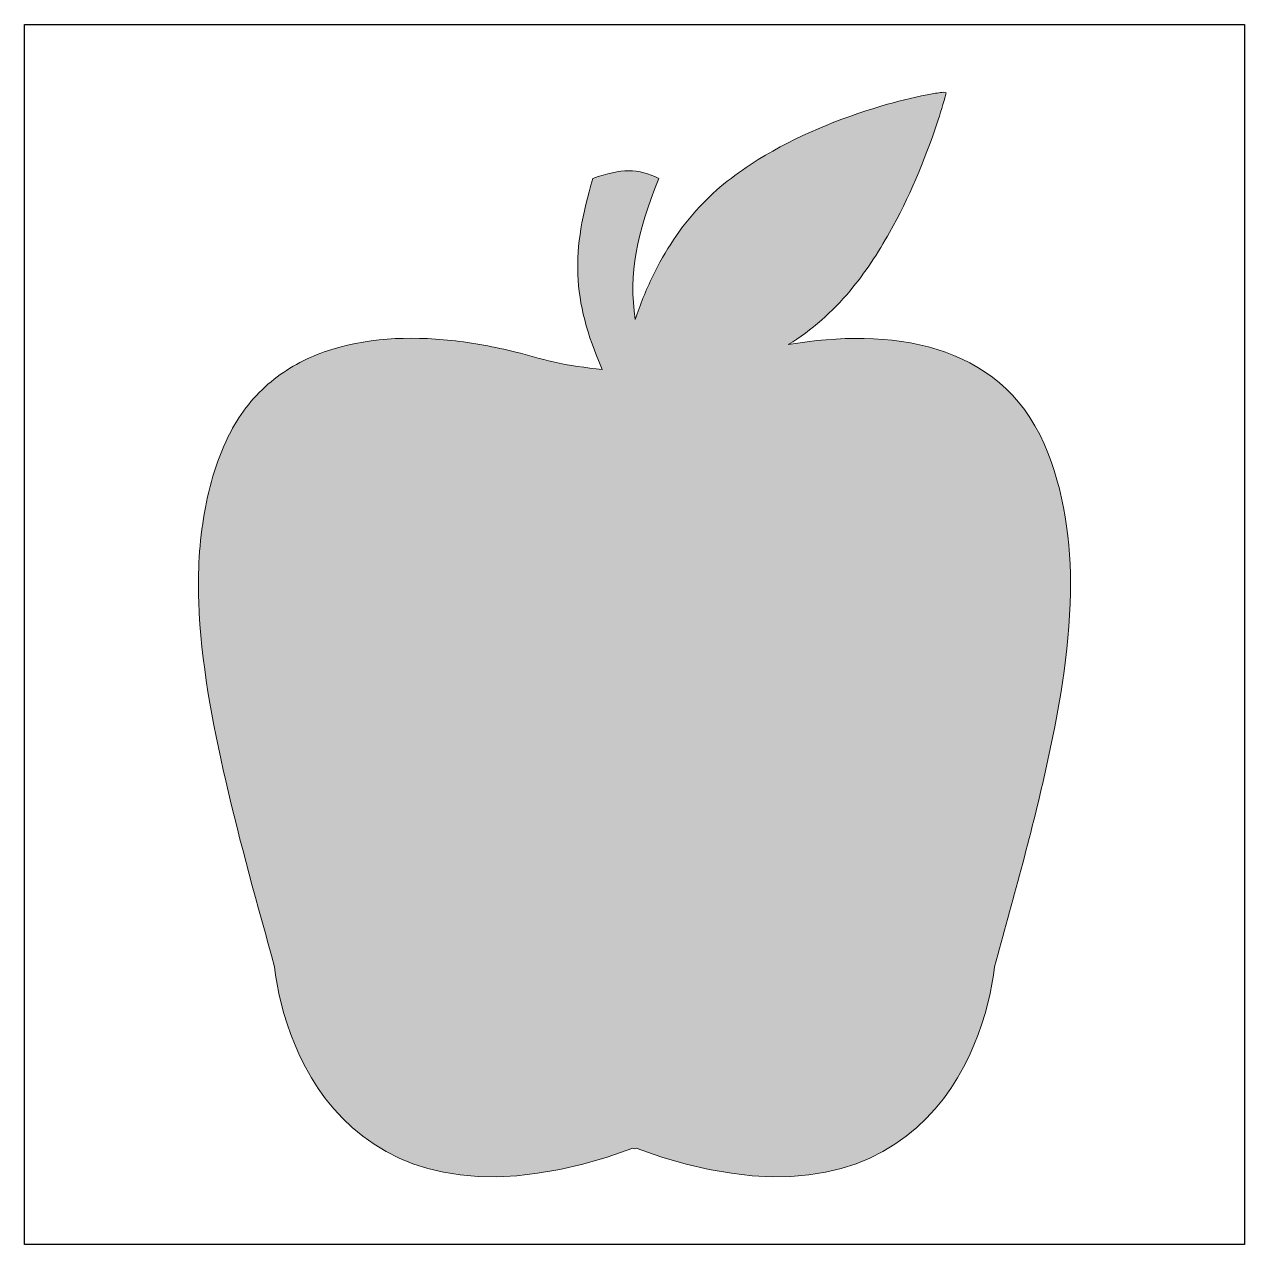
# Model space of a CAD drawing. Header units: inches. Extents: x 0 to 114, y -1 to 114.
import ezdxf

# ---------------------------------------------------------------- set-up
doc = ezdxf.new("R2010")
doc.units = ezdxf.units.IN
doc.header["$MEASUREMENT"] = 0
doc.layers.add('Image Background', color=7, linetype='Continuous')
doc.layers.add('Layer 1', color=7, linetype='Continuous')
picture_1 = doc.add_image_def('image1.png', size_in_pixel=(1350, 1350))

msp = doc.modelspace()

# ---------------------------------------------------------------- hatches: boundary and pattern name
at = {"layer": 'Layer 1', "true_color": 0xbe1e2d}
h = msp.add_hatch(color=242, dxfattribs=at)
h.dxf.hatch_style = 2
edge = h.paths.add_edge_path()
edge.add_spline(control_points=[(71.56, 84.31), (73.76, 85.67), (75.69, 87.37), (77.35, 89.36), (78.76, 91.06), (79.98, 92.91), (81.05, 94.83), (82.87, 98.06), (84.31, 101.5), (85.48, 105.01), (85.79, 105.96), (86.1, 106.93), (86.35, 107.9), (86.26, 108), (85.93, 107.93), (85.83, 107.92), (85.4, 107.87), (84.98, 107.8), (84.56, 107.72), (83.14, 107.45), (81.73, 107.09), (80.33, 106.67), (76.3, 105.48), (72.33, 103.86), (68.74, 101.64), (66.74, 100.4), (64.85, 98.96), (63.24, 97.22), (61.45, 95.3), (60.01, 93.08), (58.86, 90.72), (58.22, 89.41), (57.68, 88.05), (57.22, 86.67), (56.58, 90.94), (57.33, 94.72), (59.44, 99.88), (57.43, 100.83), (55.99, 100.83), (53.25, 99.88), (51.23, 93.09), (51.23, 88.6), (54.13, 81.99), (52.58, 82.14), (51.04, 82.35), (49.52, 82.69), (48.34, 82.95), (47.19, 83.32), (46.02, 83.61), (44.04, 84.11), (42.03, 84.48), (39.99, 84.7), (36.03, 85.12), (31.89, 84.97), (28.09, 83.63), (26.29, 82.99), (24.58, 82.07), (23.1, 80.84), (21.54, 79.55), (20.26, 77.94), (19.32, 76.15), (18.09, 73.8), (17.32, 71.18), (16.86, 68.57), (16.37, 65.82), (16.23, 63.01), (16.33, 60.22), (16.52, 54.57), (17.59, 48.96), (18.85, 43.46), (20.19, 37.59), (21.85, 31.81), (23.43, 26.01), (24.27, 18.1), (30.82, -0.55), (57, 9.02), (57.05, 9), (57.1, 8.98), (57.15, 8.97), (57.2, 8.98), (57.25, 9), (57.3, 9.02), (83.48, -0.55), (90.03, 18.1), (90.87, 26.01), (92.53, 32.12), (94.29, 38.2), (95.66, 44.39), (96.87, 49.86), (97.9, 55.44), (97.99, 61.07), (98.07, 65.82), (97.44, 70.63), (95.52, 75.01), (91.35, 84.58), (80.94, 85.95), (71.56, 84.31)], knot_values=[0, 0, 0, 0, 1, 1, 1, 2, 2, 2, 3, 3, 3, 4, 4, 4, 5, 5, 5, 6, 6, 6, 7, 7, 7, 8, 8, 8, 9, 9, 9, 10, 10, 10, 11, 11, 11, 12, 12, 12, 13, 13, 13, 14, 14, 14, 15, 15, 15, 16, 16, 16, 17, 17, 17, 18, 18, 18, 19, 19, 19, 20, 20, 20, 21, 21, 21, 22, 22, 22, 23, 23, 23, 24, 24, 24, 25, 25, 25, 26, 26, 26, 27, 27, 27, 28, 28, 28, 29, 29, 29, 30, 30, 30, 31, 31, 31, 32, 32, 32, 32], degree=3, periodic=1)

# ---------------------------------------------------------------- linework, layer by layer
at = {"layer": 'Layer 1', "lineweight": 0}
msp.add_open_spline([(71.56, 84.31), (73.76, 85.67), (75.69, 87.37), (77.35, 89.36), (78.76, 91.06), (79.98, 92.91), (81.05, 94.83), (82.87, 98.06), (84.31, 101.5), (85.48, 105.01), (85.79, 105.96), (86.1, 106.93), (86.35, 107.9), (86.26, 108), (85.93, 107.93), (85.83, 107.92), (85.4, 107.87), (84.98, 107.8), (84.56, 107.72), (83.14, 107.45), (81.73, 107.09), (80.33, 106.67), (76.3, 105.48), (72.33, 103.86), (68.74, 101.64), (66.74, 100.4), (64.85, 98.96), (63.24, 97.22), (61.45, 95.3), (60.01, 93.08), (58.86, 90.72), (58.22, 89.41), (57.68, 88.05), (57.22, 86.67), (56.58, 90.94), (57.33, 94.72), (59.44, 99.88), (57.43, 100.83), (55.99, 100.83), (53.25, 99.88), (51.23, 93.09), (51.23, 88.6), (54.13, 81.99), (52.58, 82.14), (51.04, 82.35), (49.52, 82.69), (48.34, 82.95), (47.19, 83.32), (46.02, 83.61), (44.04, 84.11), (42.03, 84.48), (39.99, 84.7), (36.03, 85.12), (31.89, 84.97), (28.09, 83.63), (26.29, 82.99), (24.58, 82.07), (23.1, 80.84), (21.54, 79.55), (20.26, 77.94), (19.32, 76.15), (18.09, 73.8), (17.32, 71.18), (16.86, 68.57), (16.37, 65.82), (16.23, 63.01), (16.33, 60.22), (16.52, 54.57), (17.59, 48.96), (18.85, 43.46), (20.19, 37.59), (21.85, 31.81), (23.43, 26.01), (24.27, 18.1), (30.82, -0.55), (57, 9.02), (57.05, 9), (57.1, 8.98), (57.15, 8.97), (57.2, 8.98), (57.25, 9), (57.3, 9.02), (83.48, -0.55), (90.03, 18.1), (90.87, 26.01), (92.53, 32.12), (94.29, 38.2), (95.66, 44.39), (96.87, 49.86), (97.9, 55.44), (97.99, 61.07), (98.07, 65.82), (97.44, 70.63), (95.52, 75.01), (91.35, 84.58), (80.94, 85.95), (71.56, 84.31)], degree=3, knots=[0, 0, 0, 0, 1, 1, 1, 2, 2, 2, 3, 3, 3, 4, 4, 4, 5, 5, 5, 6, 6, 6, 7, 7, 7, 8, 8, 8, 9, 9, 9, 10, 10, 10, 11, 11, 11, 12, 12, 12, 13, 13, 13, 14, 14, 14, 15, 15, 15, 16, 16, 16, 17, 17, 17, 18, 18, 18, 19, 19, 19, 20, 20, 20, 21, 21, 21, 22, 22, 22, 23, 23, 23, 24, 24, 24, 25, 25, 25, 26, 26, 26, 27, 27, 27, 28, 28, 28, 29, 29, 29, 30, 30, 30, 31, 31, 31, 32, 32, 32, 32], dxfattribs=at)

# ---------------------------------------------------------------- pictures from other files: only their frames are drawn
at = {"layer": 'Image Background'}
image = msp.add_image(picture_1, insert=(0, 0), size_in_units=(114.3, 114.3), dxfattribs=at)

doc.saveas('drawing.dxf')
